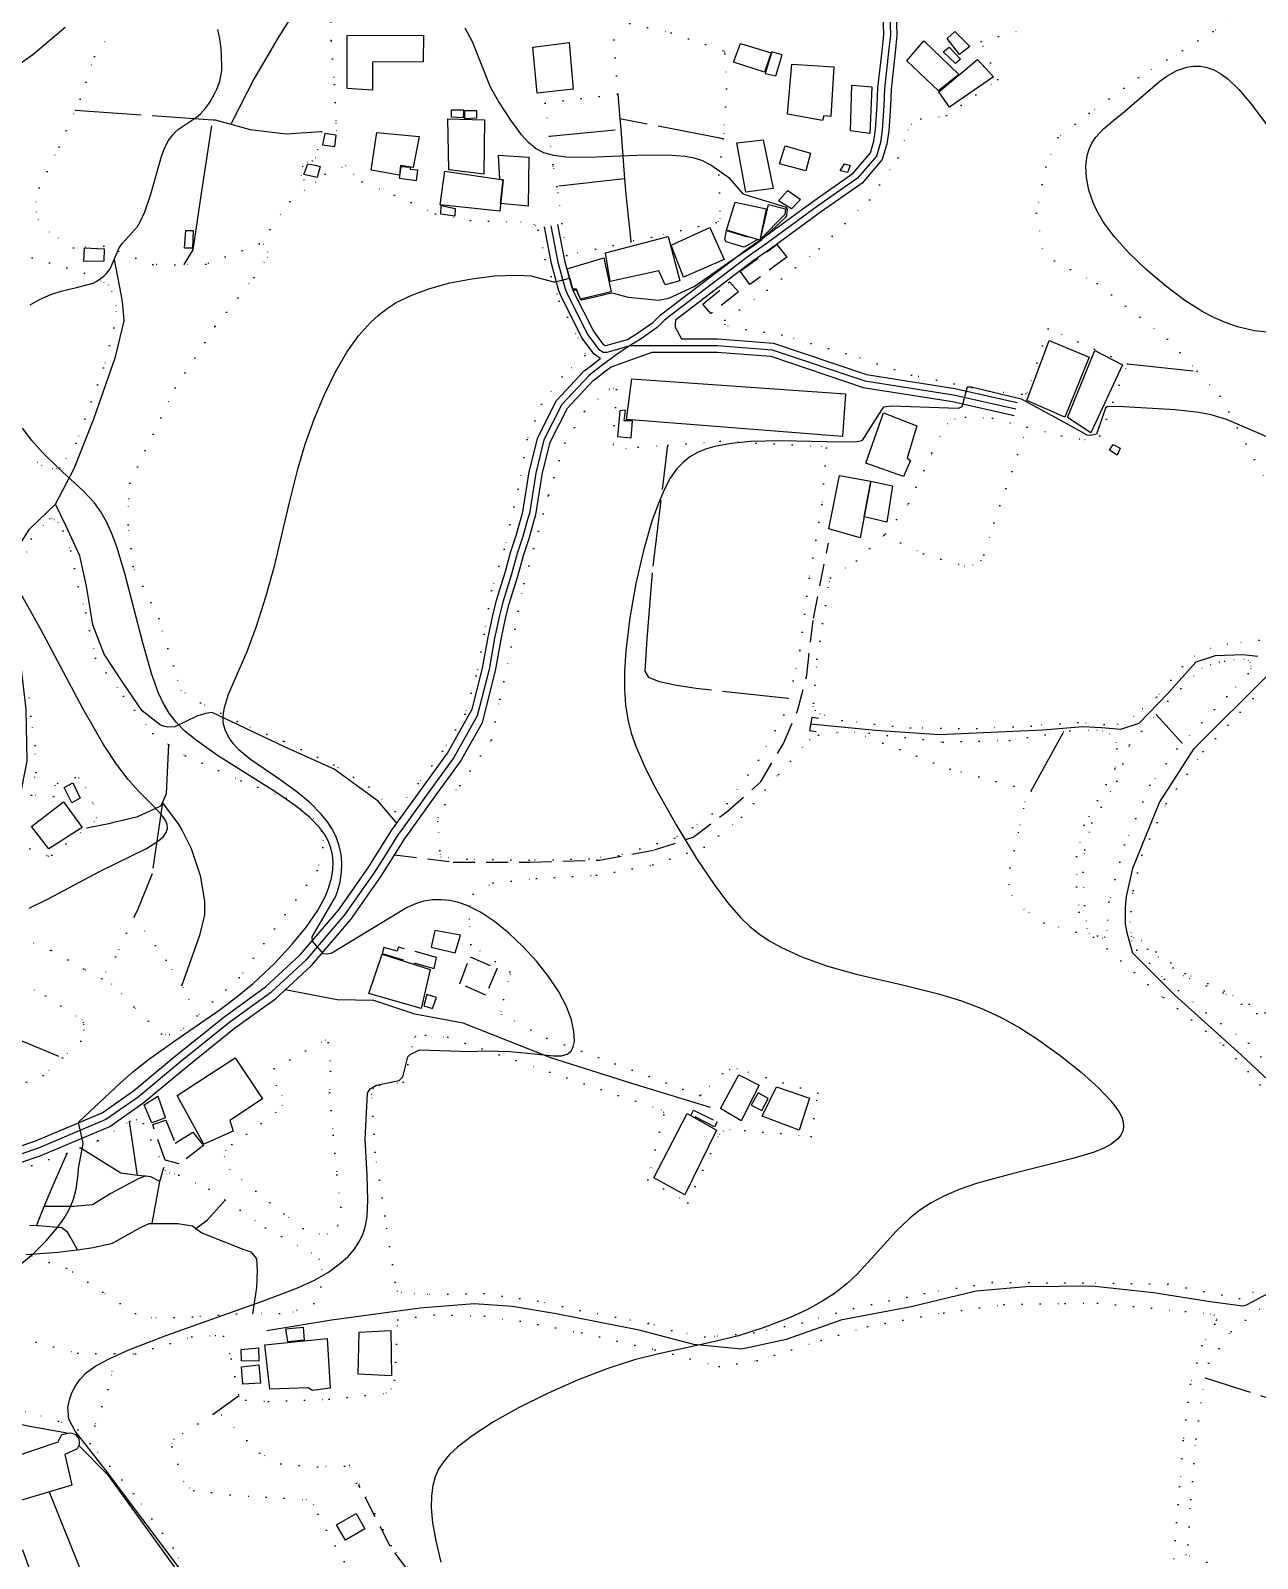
# Model space of a CAD drawing. Header units: millimetres. Extents: x 220021 to 223505, y 489325 to 491820.
# Drawn here: x 222733.4 to 223011.8, y 491116.6 to 491463.3 of the extents above; entities that cross this region are included whole.
import ezdxf

# ---------------------------------------------------------------- set-up
doc = ezdxf.new("R2010")
doc.units = ezdxf.units.MM
for name, pattern in [('15M2P5', [17.5, 15, -2.5]), ('5M2P5', [7.5, 5, -2.5]), ('AM4', [4, 0, -4])]:
    doc.linetypes.add(name, pattern=pattern)
for name, color, linetype in [('A0013110', 8, 'Continuous'), ('A0013117', 8, 'Continuous'), ('A0013118', 8, 'Continuous'), ('A0023119', 8, '5M2P5'), ('A0023210', 8, 'Continuous'), ('B0014111', 8, 'Continuous'), ('B0014112', 8, 'Continuous'), ('B0014113', 8, 'Continuous'), ('B0014116', 8, '5M2P5'), ('B0024120', 8, 'B0024120'), ('C0076116', 8, 'Continuous'), ('D0015112', 8, '15M2P5'), ('D0025111', 8, 'AM4'), ('E0022112', 8, 'Continuous'), ('F0017111', 8, 'Continuous'), ('F0017114', 8, 'Continuous')]:
    doc.layers.add(name, color=color, linetype=linetype)
doc.linetypes.add('B0024120', pattern='A,10,-1.75,[133,ltypeshp.shx,S=0.75,R=0,X=0,Y=0],-3.25', length=15)

msp = doc.modelspace()

# ---------------------------------------------------------------- linework, layer by layer
at = {"layer": 'A0013110'}
for points in [[(222852.933, 491419.303), (222854.512, 491411.092), (222856.14, 491405.214), (222856.703, 491403.878), (222861.124, 491395.065), (222863.272, 491392.136), (222863.425, 491392.04), (222863.771, 491391.81), (222863.934, 491391.81), (222868.842, 491393.185), (222871.573, 491394.919), (222871.878, 491395.143), (222874.565, 491397.077), (222876.222, 491398.733), (222895.612, 491413.429), (222899.722, 491416.356), (222911.108, 491424.68), (222920.024, 491430.91), (222923.964, 491435.524), (222924.768, 491438.205), (222925.116, 491440.867), (222925.482, 491446.405), (222925.664, 491450.268), (222926.589, 491458.65), (222926.978, 491462.395), (222926.504, 491477.921)], [(222929.496, 491478.219), (222929.982, 491462.285), (222929.571, 491458.33), (222928.656, 491450.032), (222928.478, 491446.235), (222928.104, 491440.573), (222927.712, 491437.575), (222926.656, 491434.056), (222922.056, 491428.67), (222912.852, 491422.24), (222901.478, 491413.924), (222897.388, 491411.011), (222879.711, 491397.613), (222879.623, 491396.414), (222879.646, 491395.977), (222881.079, 491393.331), (222889.268, 491393.35), (222901.973, 491392.341), (222923.049, 491385.242), (222943.112, 491382.084), (222957.25, 491378.893)], [(222714.963, 491204.669), (222734.349, 491211.237), (222749.658, 491217.69), (222756.766, 491222.681), (222766.322, 491230.635), (222777.559, 491239.662), (222786.74, 491246.297), (222794.596, 491253.545), (222803.265, 491263.713), (222810.013, 491273.31), (222815.317, 491281.737), (222821.841, 491290.825), (222827.994, 491299.296), (222833.601, 491309.272), (222835.972, 491318.614), (222837.207, 491325.667), (222838.328, 491330.896), (222839.094, 491334.011), (222841.052, 491340.337), (222842.394, 491345.063), (222843.624, 491348.914), (222844.722, 491352.758), (222845.125, 491354.059), (222846.548, 491363.186), (222848.465, 491370.926), (222852.719, 491379.319), (222859.026, 491386.061), (222859.752, 491386.648), (222862.508, 491388.761), (222862.71, 491388.915), (222861.795, 491389.52), (222861.188, 491389.904), (222858.556, 491393.495), (222853.977, 491402.622), (222853.3, 491404.226), (222851.588, 491410.408), (222849.987, 491418.737)], [(222716.077, 491201.351), (222735.591, 491207.963), (222751.362, 491214.61), (222758.894, 491219.899), (222768.538, 491227.925), (222779.681, 491236.878), (222788.96, 491243.583), (222797.124, 491251.115), (222806.035, 491261.567), (222812.927, 491271.37), (222818.223, 491279.783), (222824.679, 491288.775), (222830.946, 491297.404), (222835.939, 491306.288), (222838.908, 491317.986), (222840.153, 491325.093), (222841.252, 491330.224), (222841.986, 491333.209), (222843.928, 491339.483), (222845.266, 491344.197), (222846.496, 491348.046), (222847.598, 491351.902), (222848.055, 491353.381), (222849.492, 491362.594), (222851.295, 491369.874), (222855.201, 491377.581), (222861.074, 491383.859), (222861.608, 491384.292), (222864.332, 491386.379), (222865.121, 491386.982), (222874.418, 491390.314), (222876.424, 491390.32), (222889.152, 491390.35), (222901.367, 491389.379), (222922.331, 491382.318), (222942.548, 491379.136), (222956.59, 491375.967)]]:
    msp.add_lwpolyline(points, dxfattribs=at)
at = {"layer": 'A0013117'}
for points in [[(222731.06, 491289.479), (222732.604, 491297.495), (222732.411, 491309.294), (222731.15, 491320.247), (222730.513, 491330.044), (222730.378, 491338.994), (222730.443, 491344.12), (222730.655, 491345.692), (222730.962, 491346.665), (222733.135, 491350.147), (222739.058, 491355.796), (222743.271, 491363.885), (222747.795, 491375.188), (222752.656, 491389.236), (222754.606, 491397.456), (222754.372, 491401.172), (222754.022, 491403.07), (222752.443, 491411.319)], [(222816.544, 491283.446), (222812.305, 491288.448), (222802.264, 491295.701), (222791.038, 491300.729), (222774.638, 491308.511), (222773.089, 491308.288), (222771.119, 491307.706), (222766.162, 491305.312), (222764.583, 491305.189), (222763.593, 491305.432), (222762.851, 491305.665), (222758.694, 491308.946), (222754.319, 491315.337), (222750.072, 491321.804), (222747.569, 491328.47), (222746.092, 491337.246), (222744.579, 491344.105), (222741.439, 491350.946), (222739.058, 491355.796)], [(223062.783, 491143.911), (223059.5, 491152.368), (223052.643, 491168.284), (223046.372, 491182.554), (223040.946, 491193.3), (223033.997, 491204.402), (223024.079, 491215.793), (223008.112, 491230.863), (222993.05, 491244.365), (222983.504, 491253.943), (222982.301, 491258.263), (222981.869, 491260.615), (222981.854, 491264.26), (222982.092, 491266.811), (222983.463, 491273.232), (222989.552, 491288.114), (222997.393, 491300.385), (223014.447, 491317.329)], [(222887.679, 491218.886), (222869.798, 491224.35), (222851.476, 491230.204), (222831.531, 491238.023), (222820.598, 491240.059), (222811.323, 491243.171), (222802.963, 491243.305), (222791.186, 491245.637)], [(222786.977, 491168.288), (222801.683, 491170.715), (222821.811, 491173.467), (222834.027, 491174.427), (222842.761, 491173.846), (222852.675, 491172.181), (222871.143, 491168.532), (222883.825, 491165.193), (222894.686, 491164.146), (222904.905, 491166.358), (222917.534, 491170.765), (222933.173, 491173.724), (222947.967, 491177.325), (222959.331, 491178.299), (222974.213, 491178.45), (222988.2, 491176.952), (223001.048, 491174.879), (223008.469, 491173.907), (223008.739, 491173.941), (223009.273, 491174.094), (223016.673, 491178.094), (223028.919, 491183.521), (223042.861, 491189.507)]]:
    msp.add_lwpolyline(points, dxfattribs=at)
at = {"layer": 'A0013118'}
msp.add_lwpolyline([(222729.889, 491118.386), (222731.548, 491118.512), (222736.408, 491105.155), (222745.162, 491112.923), (222737.688, 491131.584)], dxfattribs=at)
at = {"layer": 'A0023119'}
for points in [[(222815.999, 491276.25), (222829.258, 491274.595), (222846.708, 491274.603), (222862.47, 491275.058), (222874.976, 491277.362), (222883.745, 491280.24), (222891.391, 491286.019), (222899.08, 491292.789), (222904.224, 491301.501), (222907.411, 491308.963), (222909.502, 491317.024), (222911.028, 491329.969), (222914.419, 491346.987)], [(222875.695, 491066.366), (222873.881, 491067.681), (222865.974, 491069.285), (222857.125, 491073.083), (222848.233, 491080.266), (222837.92, 491092.239), (222823.491, 491107.798), (222814.982, 491119.348), (222807.845, 491133.313)]]:
    msp.add_lwpolyline(points, dxfattribs=at)
at = {"layer": 'A0023210'}
for points in [[(222928, 491478.07), (222928.48, 491462.34), (222928.08, 491458.49), (222927.16, 491450.15), (222926.98, 491446.32), (222926.61, 491440.72), (222926.24, 491437.89), (222925.31, 491434.79), (222921.04, 491429.79), (222911.98, 491423.46), (222900.6, 491415.14), (222896.5, 491412.22), (222878.711, 491398.738), (222877.21, 491397.6), (222875.54, 491395.93), (222872.76, 491393.93), (222872.42, 491393.68), (222869.46, 491391.8), (222866.47, 491389.9), (222863.916, 491387.949), (222863.42, 491387.57), (222860.68, 491385.47), (222860.05, 491384.96), (222853.96, 491378.45), (222849.88, 491370.4), (222848.02, 491362.89), (222846.59, 491353.72), (222846.16, 491352.33), (222845.06, 491348.48), (222843.83, 491344.63), (222842.49, 491339.91), (222840.54, 491333.61), (222839.79, 491330.56), (222838.68, 491325.38), (222837.44, 491318.3), (222834.77, 491307.78), (222829.47, 491298.35), (222823.26, 491289.8), (222817.71, 491282.07), (222816.77, 491280.76), (222814.082, 491276.49), (222811.47, 491272.34), (222804.65, 491262.64), (222795.86, 491252.33), (222789.061, 491246.058), (222787.85, 491244.94), (222778.62, 491238.27), (222767.43, 491229.28), (222757.83, 491221.29), (222750.51, 491216.15), (222734.97, 491209.6), (222715.52, 491203.01)], [(222851.46, 491419.02), (222853.05, 491410.75), (222854.72, 491404.72), (222855.34, 491403.25), (222859.84, 491394.28), (222862.23, 491391.02), (222862.61, 491390.78), (222863.32, 491390.31), (222864.14, 491390.31), (222865.099, 491390.579), (222869.46, 491391.8), (222871.742, 491391.807), (222876.42, 491391.82), (222889.21, 491391.85), (222901.67, 491390.86), (222922.69, 491383.78), (222942.83, 491380.61), (222956.92, 491377.43)]]:
    msp.add_lwpolyline(points, dxfattribs=at)
at = {"layer": 'B0014111'}
for points in [[(222805.239, 491450.173), (222805.213, 491462.165), (222822.535, 491462.259), (222822.493, 491456.196), (222810.961, 491456.09), (222811.002, 491449.742)], [(222878.76, 491414.601), (222887.529, 491418.611), (222890.769, 491411.316), (222881.577, 491407.324)], [(222959.457, 491379.383), (222964.502, 491392.999), (222973.566, 491389.168), (222968.101, 491375.597)], [(222968.65, 491375.458), (222974.862, 491390.708), (222981.148, 491387.43), (222974.004, 491372.006)], [(222917.661, 491371.184), (222868.61, 491375.05), (222869.86, 491384.27), (222918.321, 491380.839)], [(222867.09, 491376.991), (222866.571, 491371.205), (222869.666, 491370.864), (222869.969, 491374.709), (222868.065, 491374.759), (222868.371, 491377.14)], [(222924.021, 491361.039), (222921.659, 491348.177), (222914.515, 491350.202), (222916.96, 491362.359)], [(222924.028, 491361.039), (222929.006, 491360.003), (222927.657, 491351.71), (222922.56, 491352.944)], [(222874.842, 491202.932), (222882.364, 491217.514), (222889.028, 491213.772), (222881.828, 491199.068)], [(222807.285, 491126.79), (222809.233, 491123.279), (222804.863, 491120.762), (222802.824, 491124.236)]]:
    msp.add_lwpolyline(points, close=True, dxfattribs=at)
at = {"layer": 'B0014112'}
for points in [[(222855.642, 491460.565), (222856.55, 491449.969), (222848.367, 491449.092), (222847.351, 491459.495)], [(222894.481, 491460.335), (222901.414, 491458.26), (222899.949, 491453.856), (222892.859, 491456.106)], [(222939.393, 491449.593), (222932.222, 491456.405), (222936.092, 491460.984), (222944.041, 491453.33)], [(222944.206, 491457.864), (222941.368, 491461.501), (222943.148, 491463.066), (222946.527, 491459.695)], [(222900.071, 491453.559), (222902.512, 491453.009), (222903.902, 491457.807), (222901.614, 491458.469)], [(222951.889, 491452.806), (222941.885, 491445.906), (222939.502, 491449.432), (222948.258, 491456.719)], [(222905.163, 491444.357), (222906.145, 491455.651), (222915.693, 491455.044), (222914.995, 491443.762), (222913.426, 491443.914), (222913.081, 491442.877)], [(222919.403, 491440.532), (222919.717, 491450.875), (222924.254, 491450.502), (222923.796, 491439.962)], [(222836.411, 491443.038), (222836.214, 491430.744), (222828.32, 491431.701), (222828.068, 491443.267)], [(222800.137, 491439.913), (222799.667, 491437.404), (222802.45, 491437.007), (222802.737, 491439.589)], [(222821.564, 491439.249), (222820.184, 491432.236), (222817.368, 491432.654), (222817.079, 491430.514), (222810.674, 491431.614), (222811.942, 491440.154)], [(222895.684, 491426.616), (222893.667, 491437.803), (222899.654, 491438.47), (222901.886, 491427.44)], [(222904.65, 491437.154), (222910.378, 491435.472), (222909.285, 491431.481), (222903.337, 491433.043)], [(222821.206, 491431.707), (222820.914, 491429.171), (222817.102, 491429.758), (222817.517, 491432.453), (222819.566, 491432.32), (222819.535, 491431.84)], [(222846.468, 491434.593), (222846.304, 491423.465), (222840.029, 491424.024), (222840.623, 491429.411), (222839.904, 491429.52), (222839.571, 491435.021)], [(222918.059, 491433.024), (222919.359, 491432.697), (222918.722, 491431.103), (222917.073, 491431.466)], [(222827.425, 491431.416), (222840.6, 491429.397), (222839.842, 491422.332), (222826.319, 491423.77)], [(222905.196, 491426.997), (222908.095, 491424.989), (222906.019, 491422.854), (222903.139, 491424.681)], [(222829.762, 491422.903), (222829.629, 491421.189), (222826.487, 491421.671), (222826.598, 491423.627)], [(222891.282, 491417.981), (222893.252, 491424.347), (222900.322, 491422.87), (222898.844, 491415.764)], [(222900.837, 491423.834), (222904.723, 491422.851), (222904.559, 491421.564), (222899.056, 491415.925)], [(222863.815, 491412.84), (222878.038, 491416.594), (222880.72, 491406.484), (222877.368, 491405.612), (222875.942, 491408.749), (222864.922, 491406.367)], [(222863.488, 491411.691), (222865.148, 491404.027), (222858.193, 491402.36), (222857.302, 491404.647), (222856.472, 491404.606), (222855.141, 491409.223)], [(222922.943, 491365.166), (222926.914, 491376.585), (222934.498, 491373.617), (222932.269, 491366.259), (222933.023, 491365.765), (222931.444, 491362.083)], [(222741.035, 491291.498), (222743.024, 491292.601), (222744.672, 491289.089), (222742.77, 491288.075)], [(222733.603, 491282.705), (222740.907, 491288.246), (222745.124, 491282.437), (222737.534, 491277.609)], [(222829.763, 491254.007), (222830.968, 491258.003), (222825.157, 491259.072), (222824.332, 491255.286)], [(222822.008, 491241.384), (222810.149, 491244.813), (222813.163, 491253.729), (222824.061, 491250.237)], [(222825.539, 491243.9), (222823.325, 491244.528), (222822.601, 491241.979), (222824.62, 491241.343)], [(222779.801, 491230.162), (222786.012, 491220.89), (222778.614, 491215.983), (222779.395, 491213.565), (222772.717, 491210.587), (222766.684, 491221.653)], [(222889.945, 491218.667), (222894.137, 491226.307), (222898.732, 491223.96), (222894.651, 491215.895)], [(222898.465, 491222.21), (222896.933, 491219.461), (222899.352, 491218.239), (222900.737, 491220.988)], [(222902.654, 491223.622), (222910.113, 491221.044), (222907.814, 491213.785), (222899.394, 491216.926)], [(222791.341, 491168.651), (222795.233, 491169.024), (222795.513, 491166.096), (222791.739, 491165.735)], [(222786.592, 491165.08), (222800.683, 491166.472), (222801.399, 491155.201), (222797.402, 491154.724), (222796.415, 491155.292), (222787.705, 491154.976)], [(222807.72, 491158.387), (222807.928, 491167.933), (222815.116, 491168.292), (222815.273, 491158.012)], [(222781.237, 491161.446), (222781.151, 491164.025), (222785.153, 491164.351), (222785.203, 491161.336)], [(222785.209, 491160.517), (222785.555, 491156.381), (222781.571, 491156.112), (222781.267, 491160.033)]]:
    msp.add_lwpolyline(points, close=True, dxfattribs=at)
at = {"layer": 'B0014113'}
msp.add_lwpolyline([(222742.779, 491133.201), (222726.772, 491128.46), (222724.365, 491134.629), (222710.507, 491130.637), (222708.112, 491135.91), (222678.531, 491127.351), (222676.372, 491136.656), (222706.293, 491145.522), (222708.085, 491139.677), (222723.06, 491144.207), (222725.078, 491138.123), (222739.681, 491143.048), (222740.479, 491144.692), (222742.354, 491145.098), (222742.816, 491145.039), (222743.582, 491144.722), (222744.359, 491143.739), (222744.43, 491142.765), (222744.428, 491142.349), (222743.953, 491141.431), (222741.186, 491140.132)], close=True, dxfattribs=at)
at = {"layer": 'B0014116'}
for points in [[(222941.8, 491459.526), (222944.368, 491456.804), (222943.254, 491455.795), (222940.484, 491458.498)], [(222828.89, 491443.631), (222828.918, 491445.319), (222831.606, 491445.275), (222831.577, 491443.478)], [(222834.691, 491443.475), (222834.66, 491445.115), (222831.86, 491445.117), (222831.859, 491443.366)], [(222795.42, 491430.672), (222796.29, 491433.082), (222798.013, 491432.762), (222799.097, 491432.482), (222798.423, 491429.967)], [(222768.635, 491417.952), (222770.319, 491417.912), (222770.141, 491413.93), (222768.343, 491413.949)], [(222898.265, 491415.804), (222895.295, 491414.144), (222891.251, 491415.323), (222890.956, 491415.866), (222891.295, 491417.949)], [(222905.031, 491411.862), (222896.585, 491405.65), (222894.439, 491408.677), (222902.715, 491414.744)], [(222745.525, 491410.875), (222745.678, 491413.976), (222750.083, 491413.773), (222750.013, 491410.971)], [(222892.011, 491406.279), (222893.993, 491404.031), (222887.78, 491399.076), (222885.945, 491401.195)], [(222978.209, 491368.061), (222979.027, 491369.402), (222980.647, 491368.503), (222979.924, 491366.943)], [(222824.963, 491250.444), (222825.497, 491252.981), (222816.881, 491255.311), (222816.559, 491254.415), (222813.538, 491255.213), (222813.175, 491253.84)], [(222833.109, 491253.11), (222839.238, 491250.517), (222836.677, 491244.371), (222830.779, 491247.006)], [(222759.183, 491219.479), (222762.272, 491221.463), (222764.003, 491216.579), (222760.894, 491215.456)], [(222883.792, 491218.279), (222889.161, 491215.673), (222888.614, 491214.537), (222883.282, 491217.253)], [(222772.668, 491210.279), (222767.131, 491206.099), (222763.945, 491206.925), (222761.112, 491215.052), (222764.083, 491216.037), (222766.2, 491210.811), (222770.253, 491213.305)]]:
    msp.add_lwpolyline(points, close=True, dxfattribs=at)
at = {"layer": 'B0024120'}
for points in [[(222674.061, 491124.125), (222672.338, 491143.946), (222672.473, 491144.599), (222681.855, 491150.048), (222692.869, 491151.782), (222706.457, 491151.187), (222727.002, 491148.016), (222732.808, 491146.669), (222741.715, 491145.103)], [(222744.424, 491142.15), (222750.889, 491135.602), (222771.931, 491106.411), (222787.236, 491091.717), (222793.702, 491093.579), (222816.468, 491066.747), (222827.436, 491065.843), (222855.128, 491054.047), (222878.898, 491043.642), (222882.977, 491012.359), (222895.154, 491002.711), (222899.98, 490996.35), (222903.353, 490984.898), (222905.077, 490974.635), (222912.224, 490963.591), (222929.433, 490909.914)]]:
    msp.add_lwpolyline(points, dxfattribs=at)
at = {"layer": 'C0076116'}
msp.add_lwpolyline([(222912.144, 491307.188), (222910.664, 491307.436), (222910.168, 491304.478), (222911.647, 491304.229)], dxfattribs=at)
at = {"layer": 'D0015112'}
for points in [[(222796.421, 491472.515), (222789.771, 491461.95), (222784.173, 491452.411), (222778.812, 491442.049)], [(222866.684, 491448.917), (222867.128, 491443.269)], [(222743.545, 491445.252), (222774.738, 491443.073)], [(222768.264, 491410.199), (222770.311, 491413.554), (222772.231, 491426.831), (222774.738, 491443.073)], [(222774.738, 491443.073), (222775.283, 491443.035), (222778.812, 491442.049)], [(222867.128, 491443.269), (222867.311, 491440.934)], [(222890.519, 491438.706), (222867.128, 491443.269)], [(222778.812, 491442.049), (222783.202, 491440.823), (222791.392, 491439.855), (222799.398, 491440.362)], [(222851.127, 491439.321), (222867.311, 491440.934)], [(222867.311, 491440.934), (222868.195, 491429.682)], [(222868.195, 491429.682), (222852.841, 491427.95)], [(222868.195, 491429.682), (222868.476, 491426.099), (222869.586, 491415.43)], [(222982.284, 491387.663), (222998.109, 491385.981)], [(222905.329, 491311.712), (222884.414, 491313.995), (222879.966, 491314.688), (222876.132, 491315.532), (222873.712, 491316.487), (222872.876, 491317.933), (222873.321, 491325.286), (222874.632, 491341.762), (222877.991, 491369.249)], [(222988.793, 491308.089), (222994.716, 491301.596)], [(222960.446, 491290.807), (222967.78, 491304.172)], [(222763.337, 491288.035), (222764.209, 491290.144), (222764.766, 491301.275)], [(222746.086, 491282.347), (222751.546, 491283.396), (222752.263, 491283.64), (222757.777, 491284.98), (222762.925, 491287.395), (222763.337, 491288.035)], [(222763.337, 491288.035), (222760.972, 491271.97), (222757.722, 491263.919), (222756.899, 491262.161)], [(222763.337, 491288.035), (222767.027, 491283.039), (222767.794, 491281.787), (222769.848, 491277.682), (222771.916, 491271.538), (222772.839, 491265.711), (222772.905, 491262.632), (222771.76, 491257.91), (222767.697, 491246.636)], [(222723.313, 491236.81), (222725.896, 491236.275), (222740.666, 491230.172)], [(222757.672, 491203.509), (222755.878, 491215.753)], [(222736.509, 491196.408), (222738.276, 491200.724), (222741.679, 491208.563)], [(222757.672, 491203.509), (222753.907, 491203.975), (222744.656, 491209.754)], [(222759.399, 491203.295), (222757.825, 491202.732), (222751.618, 491199.413), (222747.452, 491196.84), (222743.223, 491196.48), (222736.509, 491196.408)], [(222759.399, 491203.295), (222757.672, 491203.509)], [(222762.755, 491202.147), (222760.72, 491203.139), (222759.564, 491203.354), (222759.399, 491203.295)], [(222762.755, 491202.147), (222763.614, 491205.261)], [(222761.007, 491192.587), (222762.019, 491198.441), (222762.755, 491202.147)], [(222734.73, 491192.062), (222736.509, 491196.408)], [(222770.928, 491191.453), (222773.541, 491193.427), (222777.543, 491197.89)], [(222734.73, 491192.062), (222733.203, 491192.128)], [(222744.05, 491186.639), (222742.531, 491189.352), (222741.794, 491190.587), (222740.479, 491191.632), (222735.147, 491192.044), (222734.73, 491192.062)], [(222744.05, 491186.639), (222747.643, 491187.105), (222751.987, 491188.123), (222758.347, 491191.702), (222760.344, 491192.589), (222761.007, 491192.587)], [(222761.007, 491192.587), (222766.8, 491192.568), (222770.158, 491192.057), (222770.928, 491191.453)], [(222770.928, 491191.453), (222772.232, 491190.43), (222781.771, 491186.687), (222783.402, 491186.122), (222784.655, 491184.569), (222784.84, 491181.954), (222784.633, 491178.05), (222783.783, 491172.119)], [(222732.373, 491185.528), (222739.655, 491186.099), (222741.353, 491186.289), (222744.05, 491186.639)], [(223057.88, 491146.074), (223052.211, 491142.556), (223050.805, 491142.38), (223049.69, 491142.575), (223044.108, 491143.449), (223026.861, 491148.912), (222999.953, 491157.476)], [(222774.862, 491149.303), (222780.614, 491153.48)]]:
    msp.add_lwpolyline(points, dxfattribs=at)
at = {"layer": 'D0025111'}
for points in [[(223016.767, 491471.073), (223001.712, 491463.122), (222984.763, 491452.649), (222973.628, 491444.547), (222966.53, 491439.017), (222963.762, 491432.384), (222961.659, 491421.887), (222962.958, 491413.892), (222965.71, 491411.01), (222975.405, 491405.869), (222991.386, 491393.234), (222998.109, 491385.981), (223003.317, 491380.362), (223013.372, 491361.706)], [(222801.449, 491469.391), (222801.595, 491460.942), (222802.328, 491451.066), (222802.683, 491442.213), (222802.909, 491440.584), (222799.398, 491440.362), (222798.08, 491434.454), (222797.341, 491433.715), (222796.213, 491433.521), (222795.084, 491432.509), (222794.812, 491430.487), (222795.357, 491429.475), (222797.956, 491428.936)], [(222785.236, 491414.874), (222773.199, 491410.274), (222768.264, 491410.199), (222766.124, 491410.166), (222761.166, 491410.233), (222750.063, 491414.37), (222743.172, 491413.992), (222737.688, 491417.53), (222735.237, 491420.358), (222734.746, 491422.084), (222734.686, 491424.37), (222735.386, 491427.633), (222739.859, 491436.895), (222743.545, 491445.252), (222744.631, 491447.713), (222747.898, 491457.393), (222752.518, 491463.955)], [(222874.269, 491416.448), (222869.586, 491415.43), (222855.109, 491412.282), (222853.978, 491419.515), (222853.113, 491426.428), (222852.841, 491427.95), (222852.053, 491432.35), (222851.928, 491432.907), (222851.127, 491439.321), (222850.191, 491446.814), (222866.684, 491448.917), (222865.413, 491465.866), (222878.772, 491462.759), (222890.613, 491458.743), (222890.795, 491458.44), (222890.92, 491458.03), (222891.322, 491450.095), (222890.666, 491439.983), (222890.519, 491438.706), (222889.583, 491430.557), (222889.836, 491420.76), (222889.516, 491420.058), (222888.95, 491419.717), (222874.269, 491416.448)], [(222959.514, 491373.302), (222967.291, 491371.306), (222972.601, 491370.469), (222976.027, 491371.314), (222982.284, 491387.663), (222964.321, 491395.649), (222959.573, 491381.277), (222959.26, 491380.867), (222958.285, 491380.775), (222950.983, 491381.457), (222933.288, 491385.112), (222918.382, 491389.993), (222903.868, 491394.248), (222891.654, 491396.12), (222891.009, 491396.545), (222890.894, 491397.601), (222900.564, 491404.376), (222912.338, 491413.802), (222923.72, 491424.902), (222930.26, 491434.434), (222932.577, 491440.695), (222933.297, 491442.037), (222935.435, 491443.238), (222941.185, 491444.044), (222952.86, 491452.205), (222949.09, 491460.806), (222960.401, 491464.087)], [(222797.956, 491428.936), (222800.235, 491430.715), (222804.86, 491432.643), (222806.651, 491430.714), (222808.676, 491428.975), (222816.012, 491425.967), (222825.278, 491421.7), (222833.186, 491420.168), (222844.612, 491419.894), (222847.636, 491419.384), (222847.88, 491419.082), (222848.558, 491418.033), (222850.192, 491411.368), (222853.366, 491401.927), (222857.598, 491393.57), (222859.243, 491390.013), (222859.179, 491389.592), (222853.986, 491384.753), (222849.329, 491378.546), (222846.076, 491370.476), (222844.002, 491359.21), (222840.891, 491345.644), (222837.957, 491336.216), (222836.294, 491326.346), (222834.523, 491316.885), (222831.948, 491308.134), (222826.89, 491299.738), (222821.321, 491292.404), (222816.16, 491286.053), (222810.174, 491291.65), (222802.226, 491296.664), (222790.777, 491302.006), (222780.263, 491306.51), (222771.95, 491310.753), (222767.673, 491313.455), (222766.795, 491315.786), (222765.798, 491319.171), (222762.491, 491329.857), (222756.664, 491341.685), (222755.586, 491351.108), (222755.676, 491356.984), (222755.894, 491360.578), (222766.204, 491382.188), (222775.321, 491396.2), (222784.056, 491407.246), (222787.121, 491411.873), (222787.274, 491412.982), (222786.281, 491414.787), (222785.38, 491414.929), (222785.236, 491414.874)], [(222785.236, 491414.874), (222792.258, 491424.488), (222797.956, 491428.936)], [(222730.185, 491412.475), (222733.78, 491411.759), (222745.638, 491408.277), (222750.031, 491406.212), (222751.016, 491405.609), (222751.783, 491404.209), (222752.763, 491401.011), (222752.86, 491399.538), (222752.283, 491395.843), (222749.988, 491386.752), (222743.669, 491369.637), (222740.083, 491364.042), (222739.282, 491363.817), (222738.407, 491363.813), (222735.931, 491364.6), (222735.026, 491365.246), (222733.002, 491367.137)], [(222866.792, 491276.066), (222860.165, 491275.339), (222846.499, 491275.02), (222832.43, 491275.266), (222826.576, 491275.718), (222826.427, 491276.21), (222826.294, 491277.225), (222825.833, 491283.763), (222825.932, 491284.703), (222827.402, 491287.673), (222830.79, 491291.963), (222837.997, 491302.379), (222839.906, 491311.554), (222842.476, 491323.47), (222845.317, 491337.855), (222850.924, 491357.941), (222854.613, 491369.745), (222859.1, 491376.9), (222864.717, 491381.955), (222865.559, 491382.184), (222866.328, 491381.826), (222865.595, 491369.275), (222868.445, 491368.483), (222871.264, 491368.769), (222877.991, 491369.249), (222889.858, 491370.095), (222912.758, 491368.957), (222914.006, 491368.602), (222912.958, 491355.748), (222910.078, 491339.008), (222907.907, 491322.614), (222906.431, 491315.75), (222905.329, 491311.712), (222904.328, 491308.046), (222898.573, 491297.718), (222891.421, 491287.882), (222883.605, 491282.473), (222879.479, 491280.024), (222866.792, 491276.066)], [(222927.051, 491348.754), (222927.391, 491349.066), (222932.636, 491355.989), (222937.883, 491367.455), (222941.347, 491374.115), (222943.107, 491375.172), (222945.502, 491375.586), (222951.638, 491375.324), (222959.514, 491373.302)], [(222927.051, 491348.754), (222936.039, 491344.559), (222945.214, 491341.795), (222947.141, 491341.997), (222949.063, 491342.993), (222949.699, 491344.314), (222951.997, 491351.615), (222959.514, 491373.302)], [(222732.504, 491344.921), (222733.509, 491347.951), (222737.736, 491352.536), (222738.236, 491352.542), (222738.68, 491352.376), (222739.611, 491351.672), (222740.797, 491349.752), (222742.51, 491345.258), (222744.188, 491337.136), (222745.941, 491331.184), (222748.138, 491320.862), (222754.507, 491312.287), (222761.108, 491303.753), (222764.766, 491301.275), (222768.587, 491298.687), (222781.174, 491293.075), (222791.409, 491289.122), (222797.62, 491284.476), (222799.368, 491281.631), (222799.762, 491279.61), (222799.711, 491277.942), (222798.405, 491272.691), (222780.753, 491248.379), (222771.208, 491239.695)], [(223012.174, 491324.925), (223004.951, 491324.029), (223001.144, 491323.104), (222997.46, 491321.43), (222994.736, 491319.022), (222988.861, 491312.057), (222983.724, 491307.713), (222980.155, 491305.788), (222977.03, 491305.802), (222971.051, 491306.261), (222960.408, 491305.467), (222948.127, 491304.92), (222933.018, 491305.038), (222917.565, 491306.727), (222912.558, 491308.17), (222911.503, 491308.959), (222911.074, 491309.875), (222911.059, 491310.645), (222911.822, 491320.658), (222914.607, 491338.29), (222914.902, 491339.077), (222920.766, 491342.976), (222927.051, 491348.754)], [(223004.824, 491312.195), (222994.716, 491301.596), (222993.46, 491300.279), (222987.368, 491292.023), (222981.609, 491278.532), (222978.065, 491265.568), (222977.592, 491259.173), (222977.111, 491257.544), (222976.602, 491257.312), (222975.449, 491257.899), (222973.007, 491261.204), (222972.503, 491264.718), (222972.245, 491272.348), (222972.593, 491277.384), (222974.203, 491283.545), (222979.874, 491292.998), (222982.776, 491301.201), (222988.793, 491308.089), (222991.425, 491311.102), (222999.139, 491318.606), (223001.142, 491319.381), (223003.11, 491320.004), (223004.245, 491320.215), (223006.394, 491320.543), (223008.68, 491320.656), (223009.63, 491320.392), (223010.047, 491319.975), (223010.276, 491319.133), (223010.199, 491318.586), (223009.681, 491317.396), (223004.824, 491312.195)], [(222733.219, 491277.573), (222737.421, 491275.976), (222738.223, 491276.184), (222746.086, 491282.347), (222747.831, 491283.715), (222748.336, 491284.635), (222747.671, 491287.767), (222747.442, 491288.012), (222745.881, 491291.479), (222744.412, 491293.614), (222743.489, 491293.817), (222739.538, 491292.403), (222738.939, 491292.036), (222738.636, 491289.487), (222733.637, 491289.793), (222734.584, 491294.963), (222734.436, 491301.056), (222733.441, 491307.733), (222732.684, 491315.796)], [(223013.492, 491240.408), (223004.227, 491245.348), (222995.367, 491249.284), (222983.112, 491258.558), (222982.976, 491260.968), (222983.125, 491263.412), (222983.562, 491268.183), (222985.535, 491276.174), (222991.075, 491287.861), (222999.434, 491299.692), (223010.766, 491311.718), (223014.403, 491315.117)], [(223022.161, 491181.773), (223007.675, 491175.578), (222991.413, 491178.833), (222972.177, 491179.124), (222951.579, 491179.187), (222936.248, 491176.725), (222920.114, 491173.305), (222908.489, 491170.072), (222897.501, 491167.81), (222888.672, 491166.958), (222886.401, 491166.851), (222878.874, 491168.318), (222873.745, 491169.858), (222873.526, 491169.857), (222866.123, 491171.347), (222858.082, 491172.822), (222848.501, 491174.975), (222836.313, 491176.711), (222823.454, 491176.491), (222820.512, 491176.616), (222817.649, 491176.821), (222816.673, 491177.188), (222816.148, 491179.246), (222813.779, 491194.35), (222811.584, 491208.755), (222810.783, 491221.876), (222811.09, 491223.205), (222812.551, 491224.001), (222817.974, 491224.669), (222820.502, 491234.766), (222820.757, 491235.05), (222823.014, 491235.33), (222828.097, 491234.864), (222851.234, 491226.944), (222876.466, 491218.365), (222876.99, 491217.891), (222877.082, 491217.27), (222873.472, 491202.492), (222882.5, 491197.286), (222889.686, 491212.786), (222890.628, 491213.552), (222892.027, 491213.913), (222895.471, 491213.716), (222910.492, 491212.352), (222912.055, 491222.198), (222893.748, 491227.659), (222892.027, 491227.51), (222890.405, 491226.596), (222885.524, 491221.764), (222885.259, 491221.625), (222850.54, 491234.645), (222840.337, 491240.024), (222840.158, 491240.679), (222840.722, 491243.437), (222842.283, 491249.115), (222842.171, 491249.695), (222833.274, 491255.883), (222833.018, 491261.598), (222833.189, 491264.731), (222833.797, 491267.302), (222838.376, 491269.871), (222848.197, 491270.901), (222861.842, 491271.608), (222874.575, 491273.949), (222886.264, 491277.985), (222894.717, 491284.811), (222903.07, 491294.485), (222910.173, 491302.412), (222912.208, 491303.385), (222916.547, 491304.064), (222920.272, 491304.108)], [(222920.272, 491304.108), (222923.681, 491303.823), (222940.462, 491301.849), (222955.54, 491302.225), (222967.78, 491304.172), (222969.238, 491304.404), (222975.311, 491304.566), (222976.592, 491304.379), (222978.165, 491303.709), (222979.738, 491301.747), (222979.898, 491300.319), (222979.451, 491295.777), (222972.476, 491283.017), (222970.705, 491275.889), (222970.697, 491268.976), (222971.327, 491263.26), (222973.561, 491258.455), (222974.596, 491257.562)], [(222974.596, 491257.562), (222963.362, 491260.834), (222958.832, 491263.876), (222956.145, 491266.946), (222955.453, 491269.474), (222955.672, 491273.275), (222957.926, 491282.967), (222958.769, 491286.716), (222958.996, 491288.165), (222960.446, 491290.807), (222942.068, 491295.678), (222920.272, 491304.108)], [(222771.208, 491239.695), (222768.054, 491246.053), (222767.697, 491246.636), (222764.195, 491252.357), (222756.899, 491262.161), (222752.673, 491253.137), (222749.536, 491248.172)], [(222749.536, 491248.172), (222745.389, 491250.368), (222737.944, 491254.634), (222732.347, 491257.015)], [(222974.596, 491257.562), (222990.421, 491243.904), (223004.047, 491233.064), (223018.726, 491217.284)], [(223022.009, 491235.038), (223011.67, 491240.251), (223004.019, 491244.918), (222995.032, 491248.762), (222992.626, 491250.615), (222986.845, 491254.839), (222983.153, 491257.83), (222983.216, 491256.711), (222984.428, 491254.626), (222990.709, 491248.034), (223000.167, 491240.365), (223009.779, 491233.472), (223018.476, 491223.73)], [(222727.049, 491249.454), (222736.827, 491244.232), (222745.011, 491238.827), (222745.353, 491238.239), (222745.437, 491237.786), (222745.523, 491236.5), (222744.826, 491233.965), (222740.666, 491230.172), (222736.294, 491226.186), (222727.355, 491222.571)], [(222771.208, 491239.695), (222767.602, 491236.414), (222764.986, 491235.413), (222764.007, 491235.428), (222763.101, 491235.611), (222756.87, 491241.735), (222751.871, 491246.935), (222749.536, 491248.172)], [(222729.815, 491204.402), (222741.679, 491208.563), (222744.656, 491209.754), (222748.77, 491211.401), (222755.215, 491215.38), (222755.878, 491215.753), (222756.065, 491215.858), (222757.32, 491216.173), (222759.014, 491215.287), (222763.614, 491205.261), (222763.927, 491204.579), (222764.826, 491204.104), (222766.047, 491203.853), (222767.019, 491203.569), (222773.948, 491200.346), (222777.543, 491197.89), (222786.742, 491191.606), (222797.164, 491185.957), (222798.804, 491184.542), (222799.433, 491182.219), (222799.273, 491178.213), (222797.659, 491174.399), (222793.005, 491172.511), (222789.917, 491172.167), (222783.783, 491172.119)], [(222783.783, 491172.119), (222780.113, 491172.09), (222770.111, 491171.375), (222760.916, 491171.168), (222757.18, 491172.166), (222749.805, 491176.997), (222741.536, 491182.45), (222732.373, 491185.528)], [(223004.148, 491114.415), (222995.621, 491117.343), (222995.993, 491119.666), (222996.661, 491129.966), (222997.851, 491143.727), (222999.403, 491154.928), (222999.953, 491157.476), (223000.693, 491160.904), (223005.812, 491168.096), (223014.612, 491174.967), (223024.102, 491179.253), (223034.756, 491183.586), (223039.851, 491184.135), (223041.399, 491184.024), (223042.463, 491183.578), (223043.354, 491182.612), (223052.733, 491159.656), (223057.88, 491146.074), (223058.441, 491144.594), (223059.474, 491134.149), (223061.147, 491109.032)], [(222746.925, 491142.626), (222744.164, 491145.789), (222739.767, 491147.733), (222732.287, 491149.863), (222721.98, 491151.529), (222714.705, 491153.34), (222711.095, 491155.291), (222709.974, 491158.567), (222707.614, 491163.322), (222704.93, 491170.602), (222704.899, 491172.08), (222705.818, 491174.102), (222707.589, 491174.9), (222708.891, 491174.714), (222714.384, 491172.707), (222726.754, 491167.827), (222744.127, 491163.145), (222752.545, 491163.076)], [(222752.545, 491163.076), (222757.19, 491163.038), (222769.973, 491166.853), (222775.309, 491167.188), (222777.17, 491167.009), (222778.944, 491161.872), (222780.614, 491153.48), (222782.265, 491152.464), (222787.358, 491152.197), (222801.182, 491152.692), (222814.106, 491154.095), (222815.272, 491154.967), (222815.985, 491157.022), (222816.751, 491170.762), (222824.963, 491171.872), (222836.411, 491171.563), (222844.466, 491170.393), (222858.488, 491167.747), (222875.151, 491163.94), (222889.626, 491160.145), (222898.265, 491161.49), (222912.781, 491166.051), (222923.264, 491169.234), (222940.582, 491172.32), (222954.295, 491174.185), (222968.152, 491174.419), (222975.478, 491174.526), (222995.443, 491172.599), (223001.136, 491172.061), (223001.939, 491171.83), (223002.463, 491170.92), (223002.436, 491170.627), (223002.069, 491169.775), (222999.141, 491164.921), (222996.582, 491156.131), (222994.952, 491143.347), (222994.122, 491132.872), (222992.648, 491115.471)], [(222752.545, 491163.076), (222751.745, 491158.27), (222750.946, 491154.941), (222747.992, 491146.691), (222746.925, 491142.626)], [(222823.722, 491107.99), (222815.238, 491119.506), (222808.112, 491133.45), (222807.321, 491133.674), (222805.782, 491137.695), (222804.601, 491137.554), (222798.469, 491137.346), (222790.188, 491138.014), (222785.381, 491140.476), (222776.769, 491149.067), (222774.862, 491149.303), (222765.928, 491143.686), (222765.429, 491142.681), (222765.449, 491141.87), (222768.115, 491134.11), (222769.464, 491132.62), (222770.421, 491132.022), (222778.701, 491130.974), (222786.826, 491130.497), (222795.932, 491129.915), (222797.542, 491128.829), (222798.549, 491126.59), (222807.783, 491110.031)], [(222770.858, 491109.418), (222765.781, 491118.972), (222756.777, 491131.342), (222746.925, 491142.626)]]:
    msp.add_lwpolyline(points, dxfattribs=at)
msp.add_lwpolyline([(222789.079, 491217.749), (222790.541, 491219.253), (222790.481, 491221.541), (222789.213, 491223.863), (222788.637, 491227.779), (222800.321, 491234.23), (222800.944, 491233.645), (222801.489, 491227.166), (222801.261, 491222.315), (222802.051, 491212.596), (222802.857, 491203.646), (222803.788, 491196.308), (222803.065, 491191.949), (222800.781, 491190.132), (222799.041, 491190.147), (222795.249, 491191.457), (222790.867, 491194.761), (222778.655, 491204.711), (222777.349, 491207.711), (222777.748, 491209.066), (222779.082, 491210.479)], close=True, dxfattribs=at)
at = {"layer": 'E0022112'}
msp.add_lwpolyline([(222910.416, 491305.957), (222925.112, 491304.53), (222939.572, 491303.577), (222963.091, 491304.625), (222972.135, 491305.366), (222976.373, 491305.159), (222980.808, 491304.745), (222984.965, 491306.161), (222991.417, 491312.831), (222997.844, 491320.066), (223002.29, 491321.501), (223008.446, 491321.699), (223011.835, 491321.36)], dxfattribs=at)
at = {"layer": 'F0017111'}
for points, elevation in [([(222727.911, 491453.605), (222733.897, 491457.831), (222741.257, 491464.079)], 55), ([(222767.375, 491114.107), (222750.383, 491136.677), (222743.497, 491145.432), (222742.066, 491148.202), (222741.89, 491150.94), (222742.208, 491152.565), (222742.77, 491154.189), (222743.567, 491155.77), (222744.629, 491157.285), (222746.103, 491158.766), (222748.248, 491160.297), (222751.36, 491161.984), (222755.67, 491163.911), (222764.345, 491167.279), (222786.033, 491174.979), (222793.847, 491177.913), (222797.814, 491179.717), (222801.038, 491181.578), (222803.833, 491183.644), (222805.441, 491185.131), (222806.808, 491186.696), (222807.914, 491188.343), (222808.763, 491190.109), (222809.367, 491192.042), (222809.745, 491194.191), (222809.941, 491197.882), (222809.739, 491203.487), (222809.352, 491211.726), (222809.82, 491222.148), (222810.492, 491223.155), (222811.92, 491223.995), (222817.045, 491225.002), (222817.885, 491225.841), (222818.977, 491230.373), (222819.565, 491230.961), (222821.665, 491231.968), (222833.088, 491231.611), (222836.621, 491231.77), (222842.206, 491231.611), (222848.484, 491230.98), (222852.048, 491230.628), (222853.834, 491230.665), (222855.146, 491231.016), (222856.03, 491231.688), (222856.552, 491232.657), (222856.783, 491233.886), (222856.699, 491236.142), (222856.129, 491238.816), (222855.003, 491241.841), (222853.262, 491245.144), (222850.95, 491248.609), (222848.193, 491252.09), (222845.131, 491255.436), (222841.908, 491258.499), (222838.667, 491261.137), (222835.524, 491263.229), (222832.496, 491264.734), (222830.514, 491265.419), (222828.542, 491265.859), (222826.567, 491266.057), (222824.594, 491266.007), (222822.638, 491265.697), (222820.711, 491265.118), (222818.824, 491264.265), (222816.977, 491263.153), (222801.796, 491253.91), (222800.688, 491253.689), (222799.858, 491253.8), (222797.365, 491256.677), (222797.31, 491257.673), (222802.611, 491266.726), (222803.071, 491267.93), (222803.657, 491270.156), (222803.975, 491272.299), (222804.032, 491274.359), (222803.845, 491276.345), (222803.428, 491278.268), (222802.782, 491280.136), (222801.899, 491281.959), (222800.765, 491283.743), (222799.372, 491285.494), (222796.819, 491288.061), (222793.837, 491290.531), (222789.521, 491293.618), (222783.295, 491297.895), (222780.742, 491300.035), (222779.367, 491301.506), (222778.292, 491303.019), (222777.542, 491304.576), (222777.137, 491306.182), (222777.086, 491307.857), (222777.368, 491309.648), (222778.348, 491312.681), (222782.519, 491322.426), (222784.688, 491328.114), (222786.818, 491334.777), (222788.795, 491342.045), (222792.091, 491355.885), (222794.024, 491363.759), (222795.691, 491369.41), (222797.727, 491375.116), (222800.078, 491380.709), (222802.604, 491385.852), (222805.193, 491390.289), (222807.819, 491393.992), (222810.502, 491397.036), (222812.348, 491398.745), (222814.287, 491400.239), (222816.373, 491401.554), (222819.893, 491403.274), (222823.973, 491404.762), (222828.555, 491406.015), (222833.501, 491406.986), (222838.638, 491407.614), (222843.728, 491407.808), (222846.967, 491407.651), (222852.075, 491406.245), (222852.542, 491406.245), (222855.658, 491407.086), (222855.733, 491407.022), (222856.459, 491404.485), (222856.538, 491404.45), (222857.1, 491404.481), (222857.232, 491404.447), (222858.152, 491402.292), (222858.371, 491402.205), (222861.427, 491402.882), (222865.219, 491403.757), (222865.564, 491403.729), (222868.998, 491402.832), (222875.865, 491402.098), (222878.257, 491402.546), (222883.94, 491405.236), (222892.325, 491411.023), (222896.834, 491414.099), (222899.229, 491415.846), (222904.72, 491420.865), (222905.016, 491421.333), (222905.139, 491422.686), (222905.09, 491422.957), (222904.893, 491423.178), (222895.519, 491426.001), (222895.139, 491426.205), (222892.081, 491429.734), (222887.786, 491432.734), (222885.689, 491433.823), (222884.004, 491434.356), (222881.906, 491434.729), (222877.82, 491435), (222870.996, 491434.94), (222859.849, 491434.506), (222854.886, 491434.584), (222852.11, 491434.926), (222849.836, 491435.575), (222847.971, 491436.566), (222846.358, 491437.916), (222844.821, 491439.64), (222842.36, 491442.948), (222839.627, 491447.136), (222837.763, 491450.447), (222833.699, 491460.734), (222831.973, 491463.855)], 45), ([(223014.823, 491394.805), (223011.134, 491395.186), (223007.272, 491396.074), (223004.672, 491396.953), (223002.061, 491398.074), (222999.413, 491399.458), (222995.287, 491402.074), (222990.932, 491405.347), (222986.548, 491409.08), (222982.534, 491412.921), (222979.248, 491416.552), (222976.782, 491419.891), (222975.54, 491422.002), (222974.569, 491424.058), (222973.547, 491427.075), (222972.99, 491429.957), (222972.855, 491432.606), (222973.131, 491434.966), (222973.563, 491436.403), (222974.218, 491437.765), (222975.108, 491439.078), (222976.858, 491440.991), (222979.626, 491443.381), (222981.066, 491444.46), (222989.647, 491451.788), (222991.241, 491452.955), (222993.507, 491454.204), (222995.77, 491454.977), (222997.282, 491455.207), (222998.803, 491455.195), (223000.335, 491454.921), (223001.885, 491454.363), (223003.457, 491453.502), (223005.058, 491452.32), (223007.55, 491449.933), (223010.217, 491446.826), (223014.14, 491441.606)], 45), ([(223013.889, 491371.075), (223008.846, 491373.297), (223004.762, 491375.043), (223001.278, 491376.102), (222998.46, 491376.648), (222993.2, 491377.218), (222981.405, 491377.948), (222977.763, 491378.015), (222977.281, 491377.603), (222975.286, 491371.692), (222973.841, 491371.417), (222973.153, 491371.485), (222968.681, 491373.96), (222958.224, 491379.665), (222946.804, 491382.346), (222945.909, 491382.346), (222944.671, 491377.878), (222943.845, 491377.534), (222928.778, 491378.084), (222926.921, 491377.809), (222926.508, 491377.259), (222922.036, 491370.179), (222920.934, 491369.943), (222917.525, 491369.912), (222903.533, 491370.183), (222896.761, 491370.018), (222892.348, 491369.624), (222888.665, 491368.942), (222886.567, 491368.308), (222884.695, 491367.517), (222883, 491366.541), (222881.436, 491365.316), (222879.965, 491363.738), (222878.548, 491361.69), (222877.154, 491359.071), (222875.766, 491355.82), (222874.4, 491351.978), (222872.455, 491345.293), (222870.74, 491337.823), (222869.373, 491330.033), (222868.468, 491322.524), (222868.176, 491317.964), (222868.157, 491313.89), (222868.414, 491310.259), (222868.936, 491306.968), (222869.71, 491303.89), (222870.719, 491300.915), (222872.612, 491296.5), (222874.847, 491292.071), (222879.893, 491283.051), (222884.524, 491275.435), (222888.49, 491269.508), (222891.533, 491265.449), (222894.572, 491261.959), (222896.625, 491259.983), (222898.781, 491258.238), (222901.128, 491256.659), (222903.754, 491255.183), (222908.384, 491253.066), (222914.002, 491251.049), (222920.734, 491249.15), (222931.21, 491246.709), (222939.392, 491244.683), (222944.588, 491243.106), (222949.39, 491241.29), (222953.793, 491239.242), (222957.856, 491236.988), (222961.657, 491234.569), (222966.976, 491230.738), (222971.743, 491226.897), (222975.679, 491223.362), (222978.534, 491220.399), (222980.311, 491218.038), (222980.991, 491216.729), (222981.342, 491215.573), (222981.415, 491214.526), (222981.23, 491213.561), (222980.795, 491212.656), (222980.106, 491211.793), (222978.522, 491210.535), (222976.935, 491209.684), (222974.725, 491208.791), (222969.89, 491207.311), (222955.511, 491203.729), (222948.235, 491201.705), (222944.121, 491200.295), (222940.649, 491198.823), (222937.716, 491197.265), (222935.179, 491195.594), (222932.902, 491193.791), (222929.783, 491190.847), (222924.962, 491185.511), (222920.955, 491181.119), (222918.654, 491178.96), (222916.013, 491176.863), (222912.959, 491174.856), (222909.505, 491172.968), (222905.755, 491171.226), (222899.863, 491168.949), (222894.008, 491167.125), (222888.371, 491165.698), (222875.928, 491163.025), (222870.452, 491161.635), (222864.41, 491159.713), (222857.68, 491157.125), (222850.692, 491154.043), (222844.099, 491150.774), (222838.422, 491147.577), (222833.818, 491144.58), (222830.275, 491141.838), (222828.471, 491140.146), (222827.063, 491138.507), (222825.994, 491136.845), (222825.205, 491135.077), (222824.656, 491133.108), (222824.345, 491130.818), (222824.318, 491128.059), (222824.633, 491124.674), (222825.341, 491120.557), (222826.457, 491115.72)], 40), ([(222733.057, 491264.132), (222737.392, 491266.279), (222749.195, 491272.526), (222759.688, 491277.722), (222762.425, 491279.432), (222763.544, 491280.431), (222764.186, 491281.352), (222764.444, 491282.228), (222764.397, 491283.095), (222764.08, 491283.991), (222763.071, 491285.477), (222760.591, 491287.993), (222757.808, 491290.749), (222755.515, 491293.366), (222752.887, 491296.85), (222749.961, 491301.319), (222745.251, 491309.466), (222735.721, 491327.39), (222731.34, 491335.217)], 55)]:
    msp.add_lwpolyline(points, dxfattribs=dict(at, elevation=elevation))
at = {"layer": 'F0017114', "elevation": 50}
for points in [[(222733.335, 491401.08), (222735.412, 491402.275), (222737.97, 491403.401), (222740.378, 491404.196), (222744.111, 491405.08), (222745.882, 491405.495), (222747.593, 491405.999), (222748.443, 491406.412), (222750.009, 491407.533), (222750.654, 491408.189), (222751.449, 491409.239), (222753.516, 491413.984), (222754.271, 491415.025), (222757.669, 491418.827), (222758.365, 491420.075), (222759.3, 491422.186), (222760.601, 491425.951), (222763.098, 491434.7), (222763.694, 491436.41), (222764.631, 491438.272), (222765.651, 491439.675), (222766.263, 491440.325), (222766.949, 491440.899), (222771.052, 491443.633), (222771.975, 491444.391), (222773.152, 491445.729), (222774.151, 491447.154), (222775.162, 491448.957), (222775.67, 491449.992), (222776.32, 491451.736), (222776.778, 491454.223), (222776.829, 491455.377), (222776.655, 491459.27), (222776.365, 491461.396), (222775.922, 491463.562)], [(222730.916, 491183.158), (222734.047, 491185.804), (222736.932, 491188.65), (222739.54, 491191.665), (222741.034, 491193.761), (222742.255, 491195.918), (222743.157, 491198.128), (222743.748, 491200.375), (222744.201, 491203.753), (222744.285, 491205.03), (222745.314, 491210.689), (222745.261, 491211.164), (222744.362, 491215.18), (222744.467, 491215.761), (222753.634, 491224.342), (222756.552, 491226.939), (222760.192, 491229.827), (222766.155, 491234.065), (222776.424, 491241.121), (222780.295, 491244.061), (222783.896, 491247.074), (222788.718, 491251.605), (222792.778, 491255.942), (222796.037, 491259.917), (222798.524, 491263.53), (222800.298, 491266.852), (222801.115, 491268.937), (222801.665, 491270.924), (222801.966, 491272.81), (222802.041, 491274.592), (222801.903, 491276.271), (222801.55, 491277.863), (222800.964, 491279.395), (222800.123, 491280.9), (222798.997, 491282.415), (222796.682, 491284.79), (222793.427, 491287.425), (222789.021, 491290.466), (222775.827, 491298.819), (222770.95, 491302.237), (222768.431, 491304.329), (222766.443, 491306.346), (222764.866, 491308.386), (222763.574, 491310.553), (222762.456, 491312.947), (222760.94, 491317.158), (222758.913, 491324.344), (222754.821, 491340.053), (222753.037, 491345.95), (222751.864, 491349.142), (222750.651, 491351.81), (222749.341, 491354.083), (222747.88, 491356.096), (222745.362, 491358.858), (222739.7, 491364.056), (222736.074, 491367.571), (222733.657, 491370.279), (222731.599, 491373.05)]]:
    msp.add_lwpolyline(points, dxfattribs=at)

doc.saveas('drawing.dxf')
